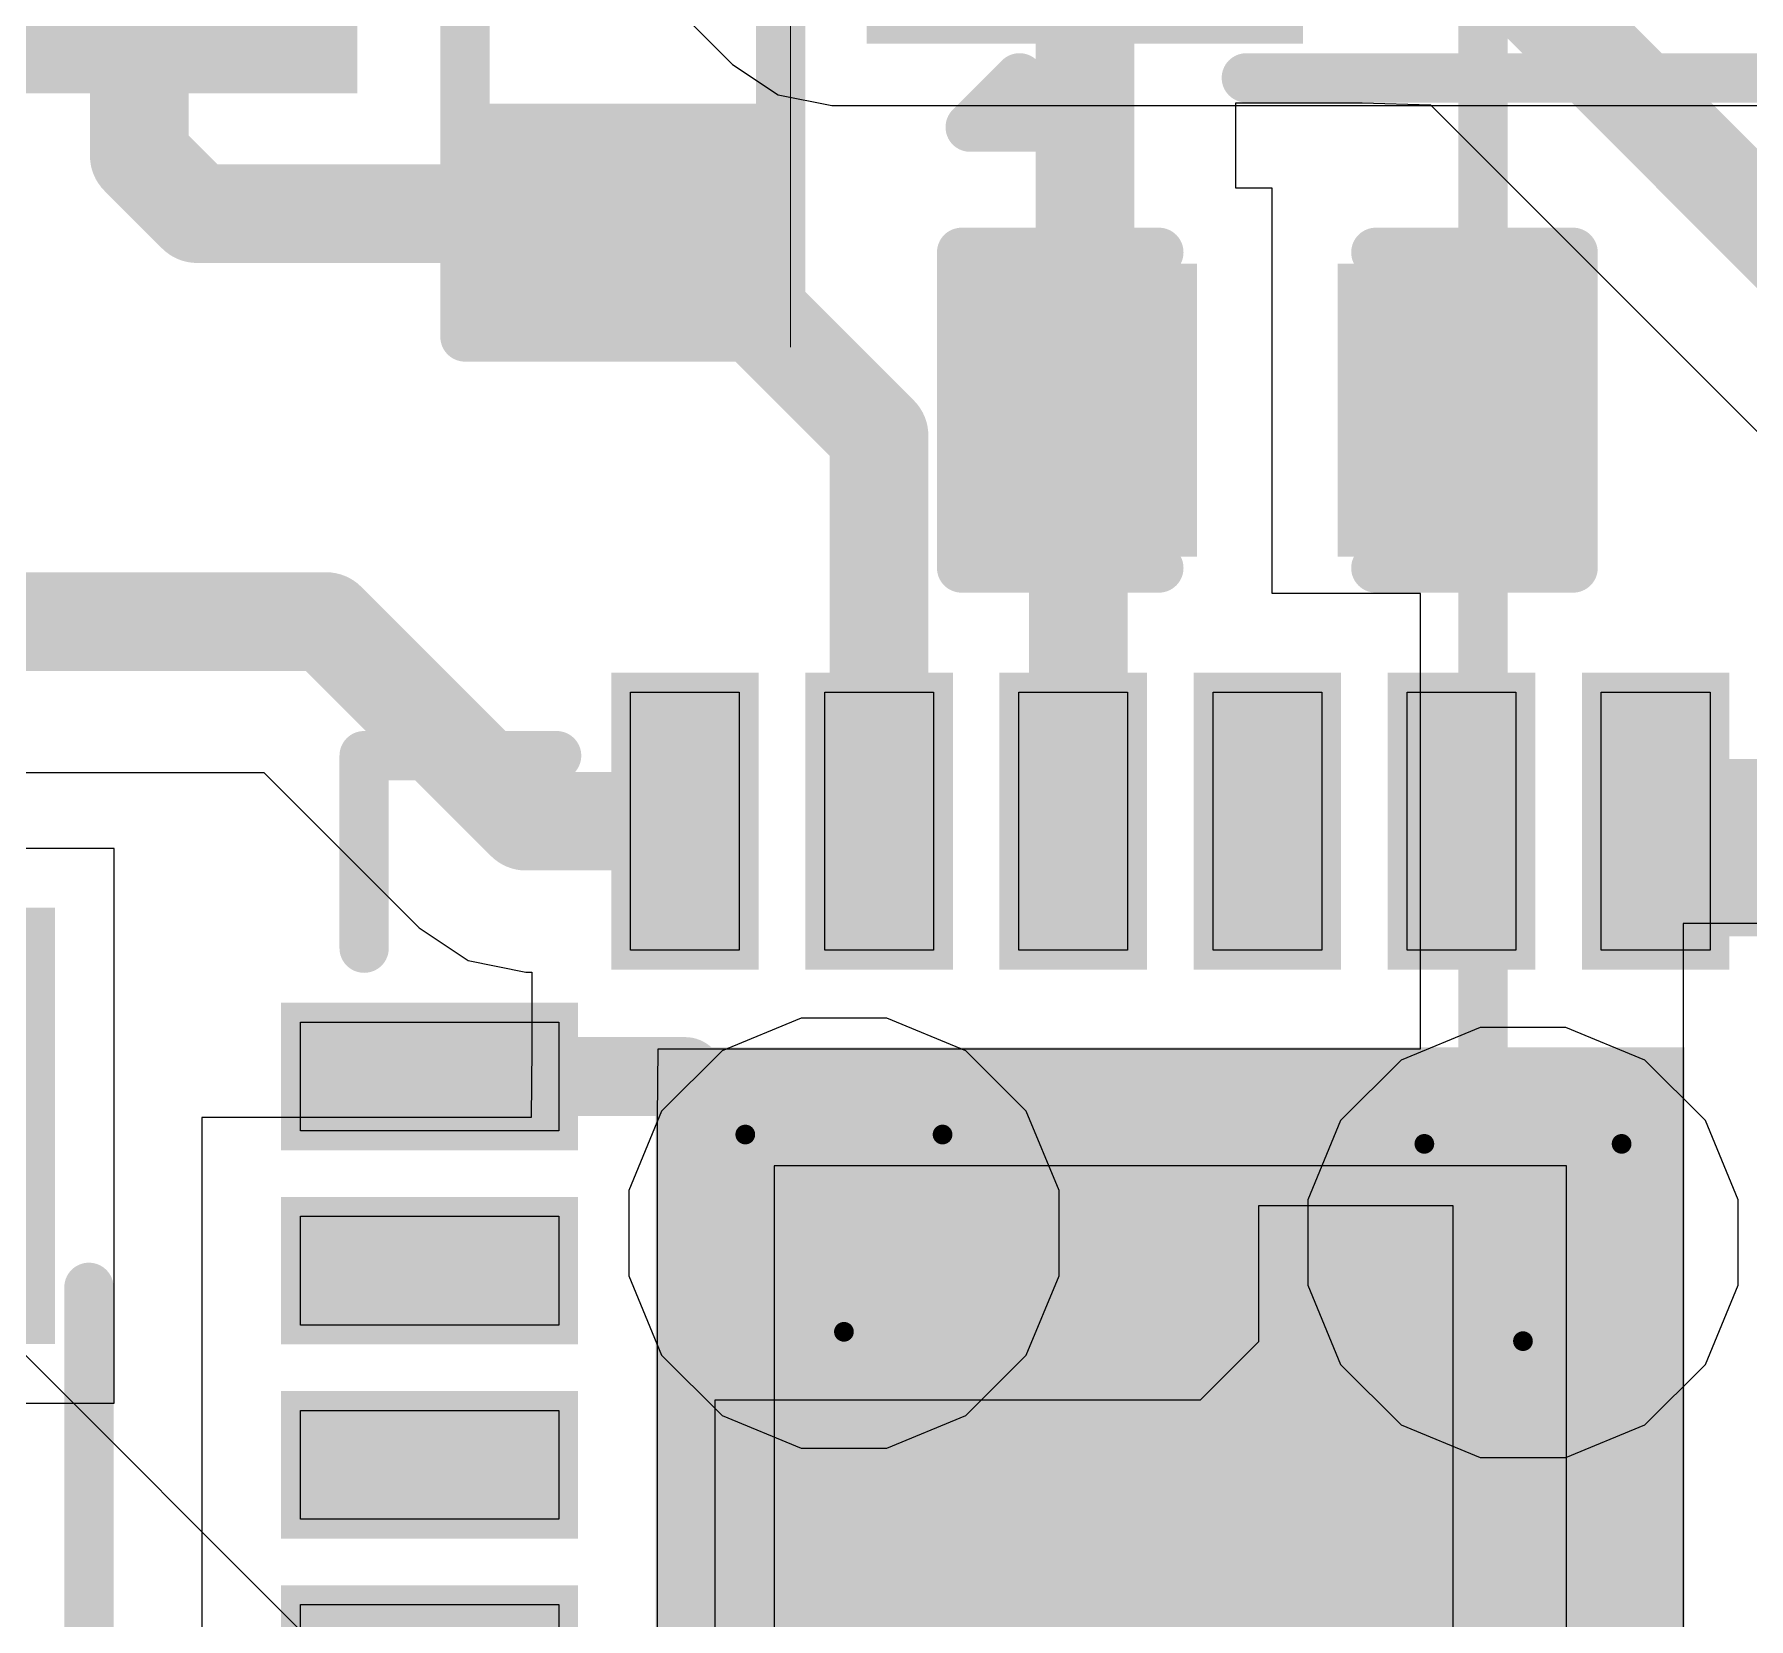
# Model space of a CAD drawing. Header units: inches. Extents: x -6 to 385, y -2 to 102.
# Drawn here: x 34.742 to 39.158, y 30.535 to 34.616 of the extents above; entities that cross this region are included whole.
import ezdxf

# ---------------------------------------------------------------- set-up
doc = ezdxf.new("R2010")
doc.units = ezdxf.units.IN
for name, color, linetype in [('Bottom Layer', 5, 'Continuous'), ('Bottom Overlay', 54, 'Continuous'), ('Bottom Paste', 16, 'Continuous'), ('Bottom Solder', 6, 'Continuous'), ('Drill Drawing', 1, 'Continuous'), ('Layer 1', 16, 'Continuous'), ('Layer 2', 76, 'Continuous'), ('Top Layer', 1, 'Continuous'), ('Top Overlay', 2, 'Continuous'), ('Top Solder', 216, 'Continuous'), ('Via Holes', 16, 'Continuous')]:
    doc.layers.add(name, color=color, linetype=linetype)

# ---------------------------------------------------------------- blocks, each defined once
blk = doc.blocks.new('QFN_24_4_4__B_7')
at = {"layer": 'Bottom Layer'}
for points in [[(-1.2750038, -1.2750038), (-1.2750038, 1.2750038), (1.2750038, 1.2750038), (1.2750038, -1.2750038)], [(1.5750413, 0.1099312), (1.5750413, 0.3899408), (2.2400387, 0.3899408), (2.2400387, 0.1099312)], [(1.5750413, -0.3899408), (1.5750413, -0.1099312), (2.2400387, -0.1099312), (2.2400387, -0.3899408)], [(1.5750413, -0.8900667999999998), (1.5750413, -0.6100572), (2.2400387, -0.6100572), (2.2400387, -0.8900667999999998)], [(1.5750413, -1.3899388), (1.5750413, -1.1099292), (2.2400387, -1.1099292), (2.2400387, -1.3899388)], [(-1.3899388, -2.2400387), (-1.3899388, -1.5750413), (-1.1099292, -1.5750413), (-1.1099292, -2.2400387)], [(-0.8900667999999998, -2.2400387), (-0.8900667999999998, -1.5750413), (-0.6100572, -1.5750413), (-0.6100572, -2.2400387)], [(-0.3899408, -2.2400387), (-0.3899408, -1.5750413), (-0.1099312, -1.5750413), (-0.1099312, -2.2400387)], [(0.1099312, -2.2400387), (0.1099312, -1.5750413), (0.3899408, -1.5750413), (0.3899408, -2.2400387)], [(0.6100572, -2.2400387), (0.6100572, -1.5750413), (0.8900667999999998, -1.5750413), (0.8900667999999998, -2.2400387)], [(1.1099292, -2.2400387), (1.1099292, -1.5750413), (1.3899388, -1.5750413), (1.3899388, -2.2400387)]]:
    blk.add_hatch(color=5, dxfattribs=at).paths.add_polyline_path(points)
at = {"layer": 'Bottom Solder'}
for points in [[(-1.3250164, -1.3250164), (-1.3250164, 1.3250164), (1.3250164, 1.3250164), (1.3250164, -1.3250164)], [(1.5250287, 0.05991860000000003), (1.5250287, 0.4399533999999999), (2.2900513, 0.4399533999999999), (2.2900513, 0.05991859999999996)], [(1.5250287, -0.4399533999999999), (1.5250287, -0.05991859999999996), (2.2900513, -0.05991860000000003), (2.2900513, -0.4399533999999999)], [(1.5250287, -0.9400794), (1.5250287, -0.5600445999999999), (2.2900513, -0.5600445999999999), (2.2900513, -0.9400794)], [(1.5250287, -1.4399514), (1.5250287, -1.0599166), (2.2900513, -1.0599166), (2.2900513, -1.4399514)], [(-1.4399514, -2.2900513), (-1.4399514, -1.5250287), (-1.0599166, -1.5250287), (-1.0599166, -2.2900513)], [(-0.9400794, -2.2900513), (-0.9400794, -1.5250287), (-0.5600445999999999, -1.5250287), (-0.5600445999999999, -2.2900513)], [(-0.4399533999999999, -2.2900513), (-0.4399533999999999, -1.5250287), (-0.05991859999999996, -1.5250287), (-0.05991860000000003, -2.2900513)], [(0.05991859999999996, -2.2900513), (0.05991860000000003, -1.5250287), (0.4399533999999999, -1.5250287), (0.4399533999999999, -2.2900513)], [(0.5600445999999999, -2.2900513), (0.5600445999999999, -1.5250287), (0.9400794, -1.5250287), (0.9400794, -2.2900513)], [(1.0599166, -2.2900513), (1.0599166, -1.5250287), (1.4399514, -1.5250287), (1.4399514, -2.2900513)]]:
    blk.add_hatch(color=6, dxfattribs=at).paths.add_polyline_path(points)
at = {"layer": 'Bottom Overlay'}
for points in [[(2.076196, -1.5804896, 0.127, 0.127, 0), (2.076196, -2.076196, 0.127, 0.127, 0)], [(2.076196, -2.076196, 0.127, 0.127, 0), (1.5804896, -2.076196, 0.127, 0.127, 0)]]:
    blk.add_lwpolyline(points, format="xyseb", dxfattribs=at)
for points in [[(2.044446, -1.5804896, 0.0635, 0.0635, 1), (2.107946, -1.5804896, 0.0635, 0.0635, 1)], [(1.5487396, -2.076196, 0.0635, 0.0635, 1), (1.6122396, -2.076196, 0.0635, 0.0635, 1)], [(2.044446, -2.076196, 0.0635, 0.0635, 1), (2.107946, -2.076196, 0.0635, 0.0635, 1)], [(2.044446, -2.076196, 0.0635, 0.0635, 1), (2.107946, -2.076196, 0.0635, 0.0635, 1)]]:
    blk.add_lwpolyline(points, format="xyseb", close=True, dxfattribs=at)
at = {"layer": 'Bottom Paste'}
for p, q in [((-1.0200132, 1.0200132), (-1.0200132, -1.0200132)), ((1.0200132, -1.0200132), (1.0200132, 1.0200132)), ((1.5750032, 0.1100074), (1.5750032, 0.3899916)), ((2.2400006, 0.3899916), (2.2400006, 0.1100074)), ((2.2400006, 0.1100074), (1.5750032, 0.1100074)), ((2.2400006, 0.1100074), (2.2400006, 0.1100074)), ((1.5750032, -0.3899916), (1.5750032, -0.1100074)), ((1.5750032, -0.1100074), (2.2400006, -0.1100074)), ((2.2400006, -0.1100074), (2.2400006, -0.3899916)), ((2.2400006, -0.3899916), (1.5750032, -0.3899916)), ((2.2400006, -0.3899916), (2.2400006, -0.3899916)), ((1.5750032, -0.8899906), (1.5750032, -0.6100064)), ((1.5750032, -0.6100064), (2.2400006, -0.6100064)), ((2.2400006, -0.6100064), (2.2400006, -0.8899906)), ((2.2400006, -0.8899906), (1.5750032, -0.8899906)), ((2.2400006, -0.8899906), (2.2400006, -0.8899906)), ((-1.0200132, -1.0200132), (1.0200132, -1.0200132)), ((1.0200132, -1.0200132), (1.0200132, -1.0200132)), ((1.5750032, -1.3899896), (1.5750032, -1.1100054)), ((1.5750032, -1.1100054), (2.2400006, -1.1100054)), ((2.2400006, -1.1100054), (2.2400006, -1.3899896)), ((2.2400006, -1.3899896), (1.5750032, -1.3899896)), ((2.2400006, -1.3899896), (2.2400006, -1.3899896)), ((-1.3899896, -1.5750032), (-1.3899896, -1.5750032)), ((-1.3899896, -1.5750032), (-1.1100054, -1.5750032)), ((-1.3899896, -2.2400006), (-1.3899896, -1.5750032)), ((-1.1100054, -1.5750032), (-1.1100054, -2.2400006)), ((-0.8899906, -1.5750032), (-0.8899906, -1.5750032)), ((-0.8899906, -1.5750032), (-0.6100064, -1.5750032)), ((-0.8899906, -2.2400006), (-0.8899906, -1.5750032)), ((-0.6100064, -1.5750032), (-0.6100064, -2.2400006)), ((-0.3899916, -1.5750032), (-0.3899916, -1.5750032)), ((-0.3899916, -1.5750032), (-0.1100074, -1.5750032)), ((-0.3899916, -2.2400006), (-0.3899916, -1.5750032)), ((-0.1100074, -1.5750032), (-0.1100074, -2.2400006)), ((0.1100074, -1.5750032), (0.1100074, -1.5750032)), ((0.1100074, -1.5750032), (0.3899916, -1.5750032)), ((0.1100074, -2.2400006), (0.1100074, -1.5750032)), ((0.3899916, -1.5750032), (0.3899916, -2.2400006)), ((0.6100064, -1.5750032), (0.6100064, -1.5750032)), ((0.6100064, -1.5750032), (0.8899906, -1.5750032)), ((0.6100064, -2.2400006), (0.6100064, -1.5750032)), ((0.8899906, -1.5750032), (0.8899906, -2.2400006)), ((1.1100054, -1.5750032), (1.1100054, -1.5750032)), ((1.1100054, -1.5750032), (1.3899896, -1.5750032)), ((1.1100054, -2.2400006), (1.1100054, -1.5750032)), ((1.3899896, -1.5750032), (1.3899896, -2.2400006)), ((-1.1100054, -2.2400006), (-1.3899896, -2.2400006)), ((-0.6100064, -2.2400006), (-0.8899906, -2.2400006)), ((-0.1100074, -2.2400006), (-0.3899916, -2.2400006)), ((0.3899916, -2.2400006), (0.1100074, -2.2400006)), ((0.8899906, -2.2400006), (0.6100064, -2.2400006)), ((1.3899896, -2.2400006), (1.1100054, -2.2400006))]:
    blk.add_line(p, q, dxfattribs=at)
blk = doc.blocks.new('R___0402_B_29')
at = {"layer": 'Bottom Layer'}
for points in [[(-0.2413, 0.3175), (-0.2412999999999999, -0.3175), (-0.6985, -0.3175), (-0.6985, 0.3175)], [(0.6985, 0.3175), (0.6985, -0.3175), (0.2413, -0.3175), (0.2412999999999999, 0.3175)]]:
    blk.add_hatch(color=5, dxfattribs=at).paths.add_polyline_path(points)
at = {"layer": 'Bottom Paste'}
for points in [[(-0.2413, 0.3175), (-0.2412999999999999, -0.3175), (-0.6985, -0.3175), (-0.6985, 0.3175)], [(0.6985, 0.3175), (0.6985, -0.3175), (0.2413, -0.3175), (0.2412999999999999, 0.3175)]]:
    blk.add_hatch(color=16, dxfattribs=at).paths.add_polyline_path(points)
at = {"layer": 'Bottom Solder'}
for points in [[(-0.18629884, 0.37250116), (-0.1862988399999999, -0.37250116), (-0.75350116, -0.37250116), (-0.75350116, 0.37250116)], [(0.75350116, 0.37250116), (0.75350116, -0.37250116), (0.18629884, -0.37250116), (0.1862988399999999, 0.37250116)]]:
    blk.add_hatch(color=6, dxfattribs=at).paths.add_polyline_path(points)
at = {"layer": 'Bottom Overlay'}
for points in [[(-0.7874, -0.4064, 0.127, 0.127, 0), (-0.7874, 0.4064, 0.127, 0.127, 0)], [(0.7874, 0.4064, 0.127, 0.127, 0), (-0.7874, 0.4064, 0.127, 0.127, 0)], [(0.7874, -0.4064, 0.127, 0.127, 0), (0.7874, 0.4064, 0.127, 0.127, 0)], [(0.8128, 0.4318, 0.0032258, 0.0032258, 0), (-0.8128, 0.4318, 0.0032258, 0.0032258, 0)], [(0.7874, -0.4064, 0.127, 0.127, 0), (-0.7874, -0.4064, 0.127, 0.127, 0)]]:
    blk.add_lwpolyline(points, format="xyseb", dxfattribs=at)
for points in [[(-0.8191499999999999, 0.4064, 0.0635, 0.0635, 1), (-0.7556499999999999, 0.4064, 0.0635, 0.0635, 1)], [(-0.8191499999999999, 0.4064, 0.0635, 0.0635, 1), (-0.7556499999999999, 0.4064, 0.0635, 0.0635, 1)], [(0.7556499999999999, 0.4064, 0.0635, 0.0635, 1), (0.8191499999999999, 0.4064, 0.0635, 0.0635, 1)], [(0.7556499999999999, 0.4064, 0.0635, 0.0635, 1), (0.8191499999999999, 0.4064, 0.0635, 0.0635, 1)], [(-0.81360518, 0.4318, 0.0016129, 0.0016129, 1), (-0.8119948199999999, 0.4318, 0.0016129, 0.0016129, 1)], [(0.8119948199999999, 0.4318, 0.0016129, 0.0016129, 1), (0.81360518, 0.4318, 0.0016129, 0.0016129, 1)], [(-0.8191499999999999, -0.4064, 0.0635, 0.0635, 1), (-0.7556499999999999, -0.4064, 0.0635, 0.0635, 1)], [(-0.8191499999999999, -0.4064, 0.0635, 0.0635, 1), (-0.7556499999999999, -0.4064, 0.0635, 0.0635, 1)], [(0.7556499999999999, -0.4064, 0.0635, 0.0635, 1), (0.8191499999999999, -0.4064, 0.0635, 0.0635, 1)], [(0.7556499999999999, -0.4064, 0.0635, 0.0635, 1), (0.8191499999999999, -0.4064, 0.0635, 0.0635, 1)]]:
    blk.add_lwpolyline(points, format="xyseb", close=True, dxfattribs=at)
blk = doc.blocks.new('SOT_23_B_41')
at = {"layer": 'Bottom Layer'}
for points in [[(-1.36000109, 1.46000089), (-0.54000019, 1.46000089), (-0.54000019, 0.54000019), (-1.36000109, 0.54000019)], [(0.54000019, 1.46000089), (1.36000109, 1.46000089), (1.36000109, 0.54000019), (0.54000019, 0.54000019)], [(-0.41000045, -0.54000019), (0.41000045, -0.54000019), (0.41000045, -1.46000089), (-0.41000045, -1.46000089)]]:
    blk.add_hatch(color=5, dxfattribs=at).paths.add_polyline_path(points)
at = {"layer": 'Bottom Paste'}
for points in [[(-1.36000109, 1.46000089), (-0.54000019, 1.46000089), (-0.54000019, 0.54000019), (-1.36000109, 0.54000019)], [(0.54000019, 1.46000089), (1.36000109, 1.46000089), (1.36000109, 0.54000019), (0.54000019, 0.54000019)], [(-0.41000045, -0.54000019), (0.41000045, -0.54000019), (0.41000045, -1.46000089), (-0.41000045, -1.46000089)]]:
    blk.add_hatch(color=16, dxfattribs=at).paths.add_polyline_path(points)
at = {"layer": 'Bottom Solder'}
for points in [[(-1.46160109, 1.56160089), (-0.43840019, 1.56160089), (-0.43840019, 0.43840019), (-1.46160109, 0.43840019)], [(0.43840019, 1.56160089), (1.46160109, 1.56160089), (1.46160109, 0.43840019), (0.43840019, 0.43840019)], [(-0.51160045, -0.43840019), (0.51160045, -0.43840019), (0.51160045, -1.56160089), (-0.51160045, -1.56160089)]]:
    blk.add_hatch(color=6, dxfattribs=at).paths.add_polyline_path(points)
at = {"layer": 'Bottom Overlay'}
for points in [[(-1.6764, 1.2954, 0.127, 0.127, 0), (-1.5494, 1.1684, 0.127, 0.127, 0)], [(-1.6764, 1.2954, 0.127, 0.127, 0), (-1.6764, 1.0414, 0.127, 0.127, 0)], [(-1.5494, 1.1684, 0.127, 0.127, 0), (-1.6764, 1.0414, 0.127, 0.127, 0)], [(-0.3302, 0.7874, 0.127, 0.127, 0), (0.3302, 0.7874, 0.127, 0.127, 0)], [(-1.5494, 0.5841999999999999, 0.127, 0.127, 0), (-1.5494, -0.8128, 0.127, 0.127, 0)], [(1.5494, 0.5841999999999999, 0.127, 0.127, 0), (1.5494, -0.8128, 0.127, 0.127, 0)], [(-1.5494, -0.8128, 0.127, 0.127, 0), (-0.5588, -0.8128, 0.127, 0.127, 0)], [(0.5588, -0.8128, 0.127, 0.127, 0), (1.5494, -0.8128, 0.127, 0.127, 0)]]:
    blk.add_lwpolyline(points, format="xyseb", dxfattribs=at)
for points in [[(-1.70815, 1.2954, 0.0635, 0.0635, 1), (-1.64465, 1.2954, 0.0635, 0.0635, 1)], [(-1.70815, 1.2954, 0.0635, 0.0635, 1), (-1.64465, 1.2954, 0.0635, 0.0635, 1)], [(-1.58115, 1.1684, 0.0635, 0.0635, 1), (-1.51765, 1.1684, 0.0635, 0.0635, 1)], [(-1.58115, 1.1684, 0.0635, 0.0635, 1), (-1.51765, 1.1684, 0.0635, 0.0635, 1)], [(-1.70815, 1.0414, 0.0635, 0.0635, 1), (-1.64465, 1.0414, 0.0635, 0.0635, 1)], [(-1.70815, 1.0414, 0.0635, 0.0635, 1), (-1.64465, 1.0414, 0.0635, 0.0635, 1)], [(-0.36195, 0.7874, 0.0635, 0.0635, 1), (-0.29845, 0.7874, 0.0635, 0.0635, 1)], [(0.29845, 0.7874, 0.0635, 0.0635, 1), (0.36195, 0.7874, 0.0635, 0.0635, 1)], [(-1.58115, 0.5841999999999999, 0.0635, 0.0635, 1), (-1.51765, 0.5841999999999999, 0.0635, 0.0635, 1)], [(1.51765, 0.5841999999999999, 0.0635, 0.0635, 1), (1.58115, 0.5841999999999999, 0.0635, 0.0635, 1)], [(-1.58115, -0.8128, 0.0635, 0.0635, 1), (-1.51765, -0.8128, 0.0635, 0.0635, 1)], [(-1.58115, -0.8128, 0.0635, 0.0635, 1), (-1.51765, -0.8128, 0.0635, 0.0635, 1)], [(-0.5905499999999999, -0.8128, 0.0635, 0.0635, 1), (-0.52705, -0.8128, 0.0635, 0.0635, 1)], [(0.52705, -0.8128, 0.0635, 0.0635, 1), (0.5905499999999999, -0.8128, 0.0635, 0.0635, 1)], [(1.51765, -0.8128, 0.0635, 0.0635, 1), (1.58115, -0.8128, 0.0635, 0.0635, 1)], [(1.51765, -0.8128, 0.0635, 0.0635, 1), (1.58115, -0.8128, 0.0635, 0.0635, 1)]]:
    blk.add_lwpolyline(points, format="xyseb", close=True, dxfattribs=at)
blk = doc.blocks.new('SOT_23_B_42')
at = {"layer": 'Bottom Layer'}
for points in [[(-1.36000109, 1.46000089), (-0.54000019, 1.46000089), (-0.54000019, 0.54000019), (-1.36000109, 0.54000019)], [(0.54000019, 1.46000089), (1.36000109, 1.46000089), (1.36000109, 0.54000019), (0.54000019, 0.54000019)], [(-0.41000045, -0.54000019), (0.41000045, -0.54000019), (0.41000045, -1.46000089), (-0.41000045, -1.46000089)]]:
    blk.add_hatch(color=5, dxfattribs=at).paths.add_polyline_path(points)
at = {"layer": 'Bottom Paste'}
for points in [[(-1.36000109, 1.46000089), (-0.54000019, 1.46000089), (-0.54000019, 0.54000019), (-1.36000109, 0.54000019)], [(0.54000019, 1.46000089), (1.36000109, 1.46000089), (1.36000109, 0.54000019), (0.54000019, 0.54000019)], [(-0.41000045, -0.54000019), (0.41000045, -0.54000019), (0.41000045, -1.46000089), (-0.41000045, -1.46000089)]]:
    blk.add_hatch(color=16, dxfattribs=at).paths.add_polyline_path(points)
at = {"layer": 'Bottom Solder'}
for points in [[(-1.46160109, 1.56160089), (-0.43840019, 1.56160089), (-0.43840019, 0.43840019), (-1.46160109, 0.43840019)], [(0.43840019, 1.56160089), (1.46160109, 1.56160089), (1.46160109, 0.43840019), (0.43840019, 0.43840019)], [(-0.51160045, -0.43840019), (0.51160045, -0.43840019), (0.51160045, -1.56160089), (-0.51160045, -1.56160089)]]:
    blk.add_hatch(color=6, dxfattribs=at).paths.add_polyline_path(points)
at = {"layer": 'Bottom Overlay'}
for points in [[(-1.5494, 1.1684, 0.127, 0.127, 0), (-1.6764, 1.2954, 0.127, 0.127, 0)], [(-1.6764, 1.0414, 0.127, 0.127, 0), (-1.6764, 1.2954, 0.127, 0.127, 0)], [(-1.6764, 1.0414, 0.127, 0.127, 0), (-1.5494, 1.1684, 0.127, 0.127, 0)], [(0.3302, 0.7874, 0.127, 0.127, 0), (-0.3302, 0.7874, 0.127, 0.127, 0)], [(-1.5494, -0.8128, 0.127, 0.127, 0), (-1.5494, 0.5841999999999999, 0.127, 0.127, 0)], [(1.5494, -0.8128, 0.127, 0.127, 0), (1.5494, 0.5841999999999999, 0.127, 0.127, 0)], [(-0.5588, -0.8128, 0.127, 0.127, 0), (-1.5494, -0.8128, 0.127, 0.127, 0)], [(1.5494, -0.8128, 0.127, 0.127, 0), (0.5588, -0.8128, 0.127, 0.127, 0)]]:
    blk.add_lwpolyline(points, format="xyseb", dxfattribs=at)
for points in [[(-1.70815, 1.2954, 0.0635, 0.0635, 1), (-1.64465, 1.2954, 0.0635, 0.0635, 1)], [(-1.70815, 1.2954, 0.0635, 0.0635, 1), (-1.64465, 1.2954, 0.0635, 0.0635, 1)], [(-1.58115, 1.1684, 0.0635, 0.0635, 1), (-1.51765, 1.1684, 0.0635, 0.0635, 1)], [(-1.58115, 1.1684, 0.0635, 0.0635, 1), (-1.51765, 1.1684, 0.0635, 0.0635, 1)], [(-1.70815, 1.0414, 0.0635, 0.0635, 1), (-1.64465, 1.0414, 0.0635, 0.0635, 1)], [(-1.70815, 1.0414, 0.0635, 0.0635, 1), (-1.64465, 1.0414, 0.0635, 0.0635, 1)], [(-0.36195, 0.7874, 0.0635, 0.0635, 1), (-0.29845, 0.7874, 0.0635, 0.0635, 1)], [(0.29845, 0.7874, 0.0635, 0.0635, 1), (0.36195, 0.7874, 0.0635, 0.0635, 1)], [(-1.58115, 0.5841999999999999, 0.0635, 0.0635, 1), (-1.51765, 0.5841999999999999, 0.0635, 0.0635, 1)], [(1.51765, 0.5841999999999999, 0.0635, 0.0635, 1), (1.58115, 0.5841999999999999, 0.0635, 0.0635, 1)], [(-1.58115, -0.8128, 0.0635, 0.0635, 1), (-1.51765, -0.8128, 0.0635, 0.0635, 1)], [(-1.58115, -0.8128, 0.0635, 0.0635, 1), (-1.51765, -0.8128, 0.0635, 0.0635, 1)], [(-0.5905499999999999, -0.8128, 0.0635, 0.0635, 1), (-0.52705, -0.8128, 0.0635, 0.0635, 1)], [(0.52705, -0.8128, 0.0635, 0.0635, 1), (0.5905499999999999, -0.8128, 0.0635, 0.0635, 1)], [(1.51765, -0.8128, 0.0635, 0.0635, 1), (1.58115, -0.8128, 0.0635, 0.0635, 1)], [(1.51765, -0.8128, 0.0635, 0.0635, 1), (1.58115, -0.8128, 0.0635, 0.0635, 1)]]:
    blk.add_lwpolyline(points, format="xyseb", close=True, dxfattribs=at)
blk = doc.blocks.new('C___0402_B_49')
at = {"layer": 'Bottom Layer'}
for points in [[(-0.2413, 0.3175), (-0.2412999999999999, -0.3175), (-0.6985, -0.3175), (-0.6985, 0.3175)], [(0.6985, 0.3175), (0.6985, -0.3175), (0.2413, -0.3175), (0.2412999999999999, 0.3175)]]:
    blk.add_hatch(color=5, dxfattribs=at).paths.add_polyline_path(points)
at = {"layer": 'Bottom Paste'}
for points in [[(-0.2413, 0.3175), (-0.2412999999999999, -0.3175), (-0.6985, -0.3175), (-0.6985, 0.3175)], [(0.6985, 0.3175), (0.6985, -0.3175), (0.2413, -0.3175), (0.2412999999999999, 0.3175)]]:
    blk.add_hatch(color=16, dxfattribs=at).paths.add_polyline_path(points)
at = {"layer": 'Bottom Solder'}
for points in [[(-0.18130012, 0.37749988), (-0.18130012, -0.37749988), (-0.7584998799999999, -0.37749988), (-0.7584998799999999, 0.37749988)], [(0.7584998799999999, 0.37749988), (0.7584998799999999, -0.37749988), (0.18130012, -0.37749988), (0.18130012, 0.37749988)]]:
    blk.add_hatch(color=6, dxfattribs=at).paths.add_polyline_path(points)
at = {"layer": 'Bottom Overlay'}
for points in [[(-0.7874, 0.4064, 0.127, 0.127, 0), (-0.7874, -0.4064, 0.127, 0.127, 0)], [(-0.2794, 0.4064, 0.127, 0.127, 0), (-0.7874, 0.4064, 0.127, 0.127, 0)], [(0.7874, 0.4064, 0.127, 0.127, 0), (0.2794, 0.4064, 0.127, 0.127, 0)], [(0.7874, 0.4064, 0.127, 0.127, 0), (0.7874, -0.4064, 0.127, 0.127, 0)], [(-0.2794, -0.4064, 0.127, 0.127, 0), (-0.7874, -0.4064, 0.127, 0.127, 0)], [(0.7874, -0.4064, 0.127, 0.127, 0), (0.2794, -0.4064, 0.127, 0.127, 0)]]:
    blk.add_lwpolyline(points, format="xyseb", dxfattribs=at)
for points in [[(-0.8191499999999999, 0.4064, 0.0635, 0.0635, 1), (-0.7556499999999999, 0.4064, 0.0635, 0.0635, 1)], [(-0.8191499999999999, 0.4064, 0.0635, 0.0635, 1), (-0.7556499999999999, 0.4064, 0.0635, 0.0635, 1)], [(-0.31115, 0.4064, 0.0635, 0.0635, 1), (-0.24765, 0.4064, 0.0635, 0.0635, 1)], [(0.24765, 0.4064, 0.0635, 0.0635, 1), (0.31115, 0.4064, 0.0635, 0.0635, 1)], [(0.7556499999999999, 0.4064, 0.0635, 0.0635, 1), (0.8191499999999999, 0.4064, 0.0635, 0.0635, 1)], [(0.7556499999999999, 0.4064, 0.0635, 0.0635, 1), (0.8191499999999999, 0.4064, 0.0635, 0.0635, 1)], [(-0.8191499999999999, -0.4064, 0.0635, 0.0635, 1), (-0.7556499999999999, -0.4064, 0.0635, 0.0635, 1)], [(-0.8191499999999999, -0.4064, 0.0635, 0.0635, 1), (-0.7556499999999999, -0.4064, 0.0635, 0.0635, 1)], [(-0.31115, -0.4064, 0.0635, 0.0635, 1), (-0.24765, -0.4064, 0.0635, 0.0635, 1)], [(0.24765, -0.4064, 0.0635, 0.0635, 1), (0.31115, -0.4064, 0.0635, 0.0635, 1)], [(0.7556499999999999, -0.4064, 0.0635, 0.0635, 1), (0.8191499999999999, -0.4064, 0.0635, 0.0635, 1)], [(0.7556499999999999, -0.4064, 0.0635, 0.0635, 1), (0.8191499999999999, -0.4064, 0.0635, 0.0635, 1)]]:
    blk.add_lwpolyline(points, format="xyseb", close=True, dxfattribs=at)
blk = doc.blocks.new('____23_B_127')
at = {"layer": 'Bottom Layer'}
for points in [[(-1.35999855, 1.46000089), (-0.53999765, 1.46000089), (-0.53999765, 0.54000019), (-1.35999855, 0.54000019)], [(0.54000019, 1.46000089), (1.36000109, 1.46000089), (1.36000109, 0.54000019), (0.54000019, 0.54000019)], [(-0.41000045, -0.54000019), (0.41000045, -0.54000019), (0.41000045, -1.46000089), (-0.41000045, -1.46000089)]]:
    blk.add_hatch(color=5, dxfattribs=at).paths.add_polyline_path(points)
at = {"layer": 'Bottom Paste'}
for points in [[(-1.35999855, 1.46000089), (-0.53999765, 1.46000089), (-0.53999765, 0.54000019), (-1.35999855, 0.54000019)], [(0.54000019, 1.46000089), (1.36000109, 1.46000089), (1.36000109, 0.54000019), (0.54000019, 0.54000019)], [(-0.41000045, -0.54000019), (0.41000045, -0.54000019), (0.41000045, -1.46000089), (-0.41000045, -1.46000089)]]:
    blk.add_hatch(color=16, dxfattribs=at).paths.add_polyline_path(points)
at = {"layer": 'Bottom Solder'}
for points in [[(-1.46159855, 1.56160089), (-0.43839765, 1.56160089), (-0.43839765, 0.43840019), (-1.46159855, 0.43840019)], [(0.43840019, 1.56160089), (1.46160109, 1.56160089), (1.46160109, 0.43840019), (0.43840019, 0.43840019)], [(-0.51160045, -0.43840019), (0.51160045, -0.43840019), (0.51160045, -1.56160089), (-0.51160045, -1.56160089)]]:
    blk.add_hatch(color=6, dxfattribs=at).paths.add_polyline_path(points)
at = {"layer": 'Bottom Overlay'}
for points in [[(-1.6764, 1.2954, 0.127, 0.127, 0), (-1.5494, 1.1684, 0.127, 0.127, 0)], [(-1.6764, 1.0414, 0.127, 0.127, 0), (-1.6764, 1.2954, 0.127, 0.127, 0)], [(-1.6764, 1.0414, 0.127, 0.127, 0), (-1.5494, 1.1684, 0.127, 0.127, 0)], [(-0.33020254, 0.78740254, 0.127, 0.127, 0), (0.3302, 0.7874, 0.127, 0.127, 0)], [(-1.5494, -0.8128, 0.127, 0.127, 0), (-1.54939746, 0.5841999999999999, 0.127, 0.127, 0)], [(1.54940254, -0.8128, 0.127, 0.127, 0), (1.54940254, 0.5841999999999999, 0.127, 0.127, 0)], [(-1.5494, -0.8128, 0.127, 0.127, 0), (-0.5588, -0.8128, 0.127, 0.127, 0)], [(0.5588, -0.8128, 0.127, 0.127, 0), (1.54940254, -0.8128, 0.127, 0.127, 0)]]:
    blk.add_lwpolyline(points, format="xyseb", dxfattribs=at)
for points in [[(-1.70815, 1.2954, 0.0635, 0.0635, 1), (-1.64465, 1.2954, 0.0635, 0.0635, 1)], [(-1.70815, 1.2954, 0.0635, 0.0635, 1), (-1.64465, 1.2954, 0.0635, 0.0635, 1)], [(-1.58115, 1.1684, 0.0635, 0.0635, 1), (-1.51765, 1.1684, 0.0635, 0.0635, 1)], [(-1.58115, 1.1684, 0.0635, 0.0635, 1), (-1.51765, 1.1684, 0.0635, 0.0635, 1)], [(-1.70815, 1.0414, 0.0635, 0.0635, 1), (-1.64465, 1.0414, 0.0635, 0.0635, 1)], [(-1.70815, 1.0414, 0.0635, 0.0635, 1), (-1.64465, 1.0414, 0.0635, 0.0635, 1)], [(-0.36195254, 0.78740254, 0.0635, 0.0635, 1), (-0.29845254, 0.78740254, 0.0635, 0.0635, 1)], [(0.29845, 0.7874, 0.0635, 0.0635, 1), (0.36195, 0.7874, 0.0635, 0.0635, 1)], [(-1.58114746, 0.5841999999999999, 0.0635, 0.0635, 1), (-1.51764746, 0.5841999999999999, 0.0635, 0.0635, 1)], [(1.51765254, 0.5841999999999999, 0.0635, 0.0635, 1), (1.58115254, 0.5841999999999999, 0.0635, 0.0635, 1)], [(-1.58115, -0.8128, 0.0635, 0.0635, 1), (-1.51765, -0.8128, 0.0635, 0.0635, 1)], [(-1.58115, -0.8128, 0.0635, 0.0635, 1), (-1.51765, -0.8128, 0.0635, 0.0635, 1)], [(-0.5905499999999999, -0.8128, 0.0635, 0.0635, 1), (-0.52705, -0.8128, 0.0635, 0.0635, 1)], [(0.52705, -0.8128, 0.0635, 0.0635, 1), (0.5905499999999999, -0.8128, 0.0635, 0.0635, 1)], [(1.51765254, -0.8128, 0.0635, 0.0635, 1), (1.58115254, -0.8128, 0.0635, 0.0635, 1)], [(1.51765254, -0.8128, 0.0635, 0.0635, 1), (1.58115254, -0.8128, 0.0635, 0.0635, 1)]]:
    blk.add_lwpolyline(points, format="xyseb", close=True, dxfattribs=at)
blk = doc.blocks.new('DM3BT_DSF_PEJS_135')
at = {"layer": 'Top Layer'}
blk.add_hatch(color=1, dxfattribs=at).paths.add_polyline_path([(-7.399999169999999, -6.600000769999999), (-5.89999963, -6.600000769999999), (-5.89999963, -8.49999951), (-7.399999169999999, -8.49999951)])
at = {"layer": 'Top Solder'}
blk.add_hatch(color=216, dxfattribs=at).paths.add_polyline_path([(-7.399999169999999, -6.600000769999999), (-5.89999963, -6.600000769999999), (-5.89999963, -8.49999951), (-7.399999169999999, -8.49999951)])
at = {"layer": 'Top Layer'}
for p, q in [((-7.3999979, -6.600002039999999), (-5.89999836, -6.600002039999999)), ((-5.89999836, -6.600002039999999), (-5.89999836, -7.849999540000001)), ((-5.89999836, -7.849999540000001), (-5.749998659999999, -8.00000178)), ((-5.749998659999999, -8.00000178), (-5.39999936, -8.00000178)), ((-5.39999936, -8.00000178), (-5.39999936, -8.500000779999999)), ((-5.39999936, -8.500000779999999), (-7.3999979, -8.500000779999999))]:
    blk.add_line(p, q, dxfattribs=at)
at = {"layer": 'Top Overlay'}
blk.add_lwpolyline([(-5.480999959999999, -8.57780098, 0.127, 0.127, 0), (6.519001439999999, -8.57780098, 0.127, 0.127, 0)], format="xyseb", dxfattribs=at)
blk.add_lwpolyline([(-5.51274996, -8.57780098, 0.0635, 0.0635, 1), (-5.44924996, -8.57780098, 0.0635, 0.0635, 1)], format="xyseb", close=True, dxfattribs=at)

msp = doc.modelspace()

# ---------------------------------------------------------------- hatches: boundary and pattern name
at = {"layer": 'Bottom Layer'}
h = msp.add_hatch(color=5, dxfattribs=at)
edge = h.paths.add_edge_path()
edge.add_arc((36.82744984, 31.52831388), 0.2999994, 0, 360)
h = msp.add_hatch(color=5, dxfattribs=at)
edge = h.paths.add_edge_path()
edge.add_arc((38.57625, 31.50427532), 0.2999994, 0, 360)
at = {"layer": 'Bottom Solder'}
h = msp.add_hatch(color=6, dxfattribs=at)
edge = h.paths.add_edge_path()
edge.add_arc((36.82744984, 31.52831388), 0.4015993999999999, 0, 360)
h = msp.add_hatch(color=6, dxfattribs=at)
edge = h.paths.add_edge_path()
edge.add_arc((38.57625, 31.50427532), 0.4015993999999999, 0, 360)
at = {"layer": 'Layer 1'}
h = msp.add_hatch(color=16, dxfattribs=at)
edge = h.paths.add_edge_path()
edge.add_arc((36.82744984, 31.52831388), 0.2999994, 0, 360)
h = msp.add_hatch(color=16, dxfattribs=at)
edge = h.paths.add_edge_path()
edge.add_arc((38.57625, 31.50427532), 0.2999994, 0, 360)
at = {"layer": 'Layer 2'}
h = msp.add_hatch(color=76, dxfattribs=at)
edge = h.paths.add_edge_path()
edge.add_arc((36.82744984, 31.52831388), 0.2999994, 0, 360)
h = msp.add_hatch(color=76, dxfattribs=at)
edge = h.paths.add_edge_path()
edge.add_arc((38.57625, 31.50427532), 0.2999994, 0, 360)
at = {"layer": 'Top Layer'}
h = msp.add_hatch(color=1, dxfattribs=at)
edge = h.paths.add_edge_path()
edge.add_arc((36.82744984, 31.52831388), 0.2999994, 0, 360)
h = msp.add_hatch(color=1, dxfattribs=at)
edge = h.paths.add_edge_path()
edge.add_arc((38.57625, 31.50427532), 0.2999994, 0, 360)
at = {"layer": 'Top Overlay'}
msp.add_hatch(color=2, dxfattribs=at).paths.add_polyline_path([(38.862, 32.292798), (42.18792679999999, 32.292798), (42.18792679999999, 32.74922583999999), (38.862, 32.74922583999999)])
at = {"layer": 'Top Solder'}
h = msp.add_hatch(color=216, dxfattribs=at)
edge = h.paths.add_edge_path()
edge.add_arc((36.82744984, 31.52831388), 0.4015993999999999, 0, 360)
h = msp.add_hatch(color=216, dxfattribs=at)
edge = h.paths.add_edge_path()
edge.add_arc((38.57625, 31.50427532), 0.4015993999999999, 0, 360)
at = {"layer": 'Via Holes'}
h = msp.add_hatch(color=7, dxfattribs=at)
edge = h.paths.add_edge_path()
edge.add_arc((36.82744984, 31.52831388), 0.1499997, 0, 360)
h = msp.add_hatch(color=7, dxfattribs=at)
edge = h.paths.add_edge_path()
edge.add_arc((38.57625, 31.50427532), 0.1499997, 0, 360)

# ---------------------------------------------------------------- linework, layer by layer
at = {"layer": 'Bottom Layer'}
for p, q in [((37.8364877, 34.21911368), (37.8364877, 34.43880082)), ((37.8364877, 34.43880082), (38.16201664, 34.43880082)), ((38.16201664, 34.43880082), (38.16202172, 34.43879574)), ((38.16202172, 34.43879574), (38.16202172, 34.43879827999999)), ((38.16202172, 34.43879827999999), (38.33770844, 34.43369542)), ((38.33770844, 34.43369542), (39.89547266, 32.8759312)), ((37.93062264, 34.21911368), (37.8364877, 34.21911368)), ((37.93062264, 33.17573502), (37.93062264, 34.21911368)), ((38.31192744, 33.17573502), (37.93062264, 33.17573502)), ((38.31192744, 32.00273762), (38.31192744, 33.17573502)), ((34.31121662, 32.71480376), (35.33336342, 32.71480376)), ((35.33336342, 32.71480376), (35.73361408, 32.31455056)), ((34.9476314, 32.51856844), (34.48355054, 32.51856844)), ((34.9476314, 31.09057028), (34.9476314, 32.51856844)), ((39.89547266, 32.32563512), (38.98902793999999, 32.32563512)), ((38.98902793999999, 32.32563512), (38.98902793999999, 31.53762552)), ((35.73361408, 32.31455056), (35.85964126, 32.23034194)), ((35.85964126, 32.23034194), (36.00830238, 32.20077126)), ((36.00830238, 32.20077126), (36.02404783999999, 32.20077126)), ((36.02404783999999, 32.20077126), (36.02404783999999, 32.00356566)), ((36.0240453, 32.00273762), (36.02205394, 31.82576312)), ((36.02404783999999, 32.00356566), (36.0240453, 32.00273762)), ((36.34694788, 31.82576312), (36.34893923999999, 32.00273762)), ((36.34893923999999, 32.00273762), (38.31192744, 32.00273762)), ((36.02205394, 31.82576312), (35.17394794, 31.82576312)), ((35.17394794, 31.82576312), (35.17394794, 31.03775352)), ((36.34694534, 31.82493508), (36.34694788, 31.82576312)), ((36.34694534, 30.53762752), (36.34694534, 31.82493508)), ((38.98902793999999, 31.53762552), (38.98902793999999, 30.53762752)), ((33.61963304, 31.09057028), (34.9476314, 31.09057028)), ((35.17394794, 31.03775352), (35.17394794, 30.03775552)), ((36.34694534, 29.36065502), (36.34694534, 30.53762752)), ((38.98902793999999, 30.53762752), (38.98902793999999, 29.36065502))]:
    msp.add_line(p, q, dxfattribs=at)
for points in [[(37.44802264, 33.70755767999999, 0.254, 0.254, 0), (37.44802264, 35.10279999999999, 0.254, 0.254, 0)], [(35.0127062, 34.30246378, 0.254, 0.254, 0), (35.0127062, 34.97541646, 0.254, 0.254, 0)], [(38.47360097999999, 34.8471744, 0.254, 0.254, 0), (40.28393772, 33.03683766, 0.254, 0.254, 0)], [(35.0127062, 34.30246378, 0.254, 0.254, 0), (35.16149686, 34.15367312, 0.254, 0.254, 0)], [(35.16149686, 34.15367312, 0.254, 0.254, 0), (35.78284944, 34.15367312, 0.254, 0.254, 0)], [(35.78284944, 34.15367312, 0.254, 0.254, 0), (36.25799708, 34.15367312, 0.254, 0.254, 0)], [(36.34689708, 34.15367312, 0.254, 0.254, 0), (36.91792464, 33.58264556, 0.254, 0.254, 0)], [(37.41805064, 33.67758568, 0.254, 0.254, 0), (37.44802264, 33.70755767999999, 0.254, 0.254, 0)], [(37.43105544, 33.63064648, 0.254, 0.254, 0), (37.44802264, 33.64761368, 0.254, 0.254, 0)], [(37.43105544, 32.60224112, 0.254, 0.254, 0), (37.43105544, 33.63064648, 0.254, 0.254, 0)], [(36.91792464, 32.58923632, 0.254, 0.254, 0), (36.91792464, 33.58264556, 0.254, 0.254, 0)], [(33.82861662, 33.10326882, 0.254, 0.254, 0), (35.49426988, 33.10326882, 0.254, 0.254, 0)], [(35.49426988, 33.10326882, 0.254, 0.254, 0), (36.00830238, 32.58923632, 0.254, 0.254, 0)], [(37.41805064, 32.58923632, 0.254, 0.254, 0), (37.43105544, 32.60224112, 0.254, 0.254, 0)], [(36.00830238, 32.58923632, 0.254, 0.254, 0), (36.41805264, 32.58923632, 0.254, 0.254, 0)], [(35.76044664, 31.93163032, 0.2032, 0.2032, 0), (36.41805264, 31.93163032, 0.2032, 0.2032, 0)], [(36.41805264, 31.93163032, 0.2032, 0.2032, 0), (36.82136908, 31.52831388, 0.2032, 0.2032, 0)], [(36.82136908, 31.52831388, 0.2032, 0.2032, 0), (36.82744984, 31.52831388, 0.2032, 0.2032, 0)]]:
    msp.add_lwpolyline(points, format="xyseb", dxfattribs=at)
for points in [[(34.9492062, 34.30246378, 0.127, 0.127, 1), (35.0762062, 34.30246378, 0.127, 0.127, 1)], [(34.9492062, 34.30246378, 0.127, 0.127, 1), (35.0762062, 34.30246378, 0.127, 0.127, 1)], [(35.09799686, 34.15367312, 0.127, 0.127, 1), (35.22499686, 34.15367312, 0.127, 0.127, 1)], [(35.09799686, 34.15367312, 0.127, 0.127, 1), (35.22499686, 34.15367312, 0.127, 0.127, 1)], [(35.71934943999999, 34.15367312, 0.127, 0.127, 1), (35.84634944, 34.15367312, 0.127, 0.127, 1)], [(35.71934943999999, 34.15367312, 0.127, 0.127, 1), (35.84634944, 34.15367312, 0.127, 0.127, 1)], [(36.19449708, 34.15367312, 0.127, 0.127, 1), (36.32149707999999, 34.15367312, 0.127, 0.127, 1)], [(36.28339708, 34.15367312, 0.127, 0.127, 1), (36.41039708, 34.15367312, 0.127, 0.127, 1)], [(37.38452264, 33.70755767999999, 0.127, 0.127, 1), (37.51152264, 33.70755767999999, 0.127, 0.127, 1)], [(37.38452264, 33.70755767999999, 0.127, 0.127, 1), (37.51152264, 33.70755767999999, 0.127, 0.127, 1)], [(37.35455064, 33.67758568, 0.127, 0.127, 1), (37.48155063999999, 33.67758568, 0.127, 0.127, 1)], [(37.36755544, 33.63064648, 0.127, 0.127, 1), (37.49455544, 33.63064648, 0.127, 0.127, 1)], [(37.36755544, 33.63064648, 0.127, 0.127, 1), (37.49455544, 33.63064648, 0.127, 0.127, 1)], [(37.38452264, 33.64761368, 0.127, 0.127, 1), (37.51152264, 33.64761368, 0.127, 0.127, 1)], [(36.85442464, 33.58264556, 0.127, 0.127, 1), (36.98142464, 33.58264556, 0.127, 0.127, 1)], [(36.85442464, 33.58264556, 0.127, 0.127, 1), (36.98142464, 33.58264556, 0.127, 0.127, 1)], [(35.43076988, 33.10326882, 0.127, 0.127, 1), (35.55776988, 33.10326882, 0.127, 0.127, 1)], [(35.43076988, 33.10326882, 0.127, 0.127, 1), (35.55776988, 33.10326882, 0.127, 0.127, 1)], [(37.36755544, 32.60224112, 0.127, 0.127, 1), (37.49455544, 32.60224112, 0.127, 0.127, 1)], [(37.36755544, 32.60224112, 0.127, 0.127, 1), (37.49455544, 32.60224112, 0.127, 0.127, 1)], [(35.94480238, 32.58923632, 0.127, 0.127, 1), (36.07180238, 32.58923632, 0.127, 0.127, 1)], [(35.94480238, 32.58923632, 0.127, 0.127, 1), (36.07180238, 32.58923632, 0.127, 0.127, 1)], [(36.35455263999999, 32.58923632, 0.127, 0.127, 1), (36.48155264, 32.58923632, 0.127, 0.127, 1)], [(36.85442464, 32.58923632, 0.127, 0.127, 1), (36.98142464, 32.58923632, 0.127, 0.127, 1)], [(37.35455064, 32.58923632, 0.127, 0.127, 1), (37.48155063999999, 32.58923632, 0.127, 0.127, 1)], [(35.70964664, 31.93163032, 0.1016, 0.1016, 1), (35.81124663999999, 31.93163032, 0.1016, 0.1016, 1)], [(36.36725264, 31.93163032, 0.1016, 0.1016, 1), (36.46885264, 31.93163032, 0.1016, 0.1016, 1)], [(36.36725264, 31.93163032, 0.1016, 0.1016, 1), (36.46885264, 31.93163032, 0.1016, 0.1016, 1)], [(36.77056908, 31.52831388, 0.1016, 0.1016, 1), (36.87216908, 31.52831388, 0.1016, 0.1016, 1)], [(36.77056908, 31.52831388, 0.1016, 0.1016, 1), (36.87216908, 31.52831388, 0.1016, 0.1016, 1)], [(36.77664984, 31.52831388, 0.1016, 0.1016, 1), (36.87824984, 31.52831388, 0.1016, 0.1016, 1)]]:
    msp.add_lwpolyline(points, format="xyseb", close=True, dxfattribs=at)
at = {"layer": 'Drill Drawing'}
for points in [[(36.57344983999999, 31.78231388, 0.0508, 0.0508, 0), (37.08144984, 31.78231388, 0.0508, 0.0508, 0)], [(36.57344983999999, 31.78231388, 0.0508, 0.0508, 0), (36.82744984, 31.27431388, 0.0508, 0.0508, 0)], [(36.82744984, 31.27431388, 0.0508, 0.0508, 0), (37.08144984, 31.78231388, 0.0508, 0.0508, 0)], [(38.32225, 31.75827532, 0.0508, 0.0508, 0), (38.83025, 31.75827532, 0.0508, 0.0508, 0)], [(38.32225, 31.75827532, 0.0508, 0.0508, 0), (38.57625, 31.25027532, 0.0508, 0.0508, 0)], [(38.57625, 31.25027532, 0.0508, 0.0508, 0), (38.83025, 31.75827532, 0.0508, 0.0508, 0)]]:
    msp.add_lwpolyline(points, format="xyseb", dxfattribs=at)
for points in [[(36.56074984, 31.78231388, 0.0254, 0.0254, 1), (36.58614984, 31.78231388, 0.0254, 0.0254, 1)], [(36.56074984, 31.78231388, 0.0254, 0.0254, 1), (36.58614984, 31.78231388, 0.0254, 0.0254, 1)], [(37.06874984, 31.78231388, 0.0254, 0.0254, 1), (37.09414983999999, 31.78231388, 0.0254, 0.0254, 1)], [(37.06874984, 31.78231388, 0.0254, 0.0254, 1), (37.09414983999999, 31.78231388, 0.0254, 0.0254, 1)], [(38.30955, 31.75827532, 0.0254, 0.0254, 1), (38.33495, 31.75827532, 0.0254, 0.0254, 1)], [(38.30955, 31.75827532, 0.0254, 0.0254, 1), (38.33495, 31.75827532, 0.0254, 0.0254, 1)], [(38.81755, 31.75827532, 0.0254, 0.0254, 1), (38.84294999999999, 31.75827532, 0.0254, 0.0254, 1)], [(38.81755, 31.75827532, 0.0254, 0.0254, 1), (38.84294999999999, 31.75827532, 0.0254, 0.0254, 1)], [(36.81474984, 31.27431388, 0.0254, 0.0254, 1), (36.84014984, 31.27431388, 0.0254, 0.0254, 1)], [(36.81474984, 31.27431388, 0.0254, 0.0254, 1), (36.84014984, 31.27431388, 0.0254, 0.0254, 1)], [(38.56355, 31.25027532, 0.0254, 0.0254, 1), (38.58895, 31.25027532, 0.0254, 0.0254, 1)], [(38.56355, 31.25027532, 0.0254, 0.0254, 1), (38.58895, 31.25027532, 0.0254, 0.0254, 1)]]:
    msp.add_lwpolyline(points, format="xyseb", close=True, dxfattribs=at)
at = {"layer": 'Layer 2'}
for p, q in [((37.19890452, 28.73477362), (32.2326, 33.70107814)), ((36.71725194, 32.08231328), (36.51363538, 31.99797258)), ((36.93764774, 32.08231328), (36.71725194, 32.08231328)), ((37.1412643, 31.99797258), (36.93764774, 32.08231328)), ((38.4660521, 32.05827472), (38.26243554, 31.97393402)), ((38.6864479, 32.05827472), (38.4660521, 32.05827472)), ((38.89006446, 31.97393402), (38.6864479, 32.05827472)), ((36.51363538, 31.99797258), (36.35779114, 31.84212834)), ((37.29710854, 31.84212834), (37.1412643, 31.99797258)), ((38.26243554, 31.97393402), (38.1065913, 31.81808978)), ((39.0459087, 31.81808978), (38.89006446, 31.97393402)), ((36.35779114, 31.84212834), (36.27345044, 31.63851178)), ((37.38144923999999, 31.63851178), (37.29710854, 31.84212834)), ((38.1065913, 31.81808978), (38.0222506, 31.61447322)), ((39.1302494, 31.61447322), (39.0459087, 31.81808978)), ((36.27345044, 31.63851178), (36.27345044, 31.41811598)), ((37.38144923999999, 31.41811598), (37.38144923999999, 31.63851178)), ((38.0222506, 31.61447322), (38.0222506, 31.39407742)), ((39.1302494, 31.39407742), (39.1302494, 31.61447322)), ((36.27345044, 31.41811598), (36.35779114, 31.21449942)), ((37.29710854, 31.21449942), (37.38144923999999, 31.41811598)), ((38.0222506, 31.39407742), (38.1065913, 31.19046086)), ((39.0459087, 31.19046086), (39.1302494, 31.39407742)), ((36.35779114, 31.21449942), (36.51363538, 31.05865518)), ((37.1412643, 31.05865518), (37.29710854, 31.21449942)), ((38.1065913, 31.19046086), (38.26243554, 31.03461662)), ((38.89006446, 31.03461662), (39.0459087, 31.19046086)), ((36.51363538, 31.05865518), (36.71725194, 30.97431448)), ((36.93764774, 30.97431448), (37.1412643, 31.05865518)), ((38.26243554, 31.03461662), (38.4660521, 30.95027592)), ((38.6864479, 30.95027592), (38.89006446, 31.03461662)), ((36.71725194, 30.97431448), (36.93764774, 30.97431448)), ((38.4660521, 30.95027592), (38.6864479, 30.95027592))]:
    msp.add_line(p, q, dxfattribs=at)
at = {"layer": 'Top Layer'}
for p, q in [((35.52695714, 35.55148592), (36.5402622, 34.53818086)), ((36.5402622, 34.53818086), (36.6578896, 34.45958818)), ((36.6578896, 34.45958818), (36.7966371, 34.431986)), ((36.7966371, 34.431986), (36.7966498, 34.43198854)), ((36.7966498, 34.43198854), (40.94625034, 34.43198854))]:
    msp.add_line(p, q, dxfattribs=at)

# ---------------------------------------------------------------- block references
for name, p, rotation in [('DM3BT_DSF_PEJS_135', (29.8958, 36.99933672), 90), ('SOT_23_B_42', (34.01270565999999, 35.9254171), 270), ('SOT_23_B_41', (38.44802317999999, 36.05280064), 90), ('R___0402_B_29', (36.25799708, 34.62357312), 270), ('C___0402_B_49', (37.91792263999999, 33.64761368), 180), ('QFN_24_4_4__B_7', (37.66798664, 30.68169632), 180)]:
    msp.add_blockref(name, p, dxfattribs=dict(rotation=rotation))
msp.add_blockref('____23_B_127', (33.33363158, 30.80456882))

doc.saveas('drawing.dxf')
